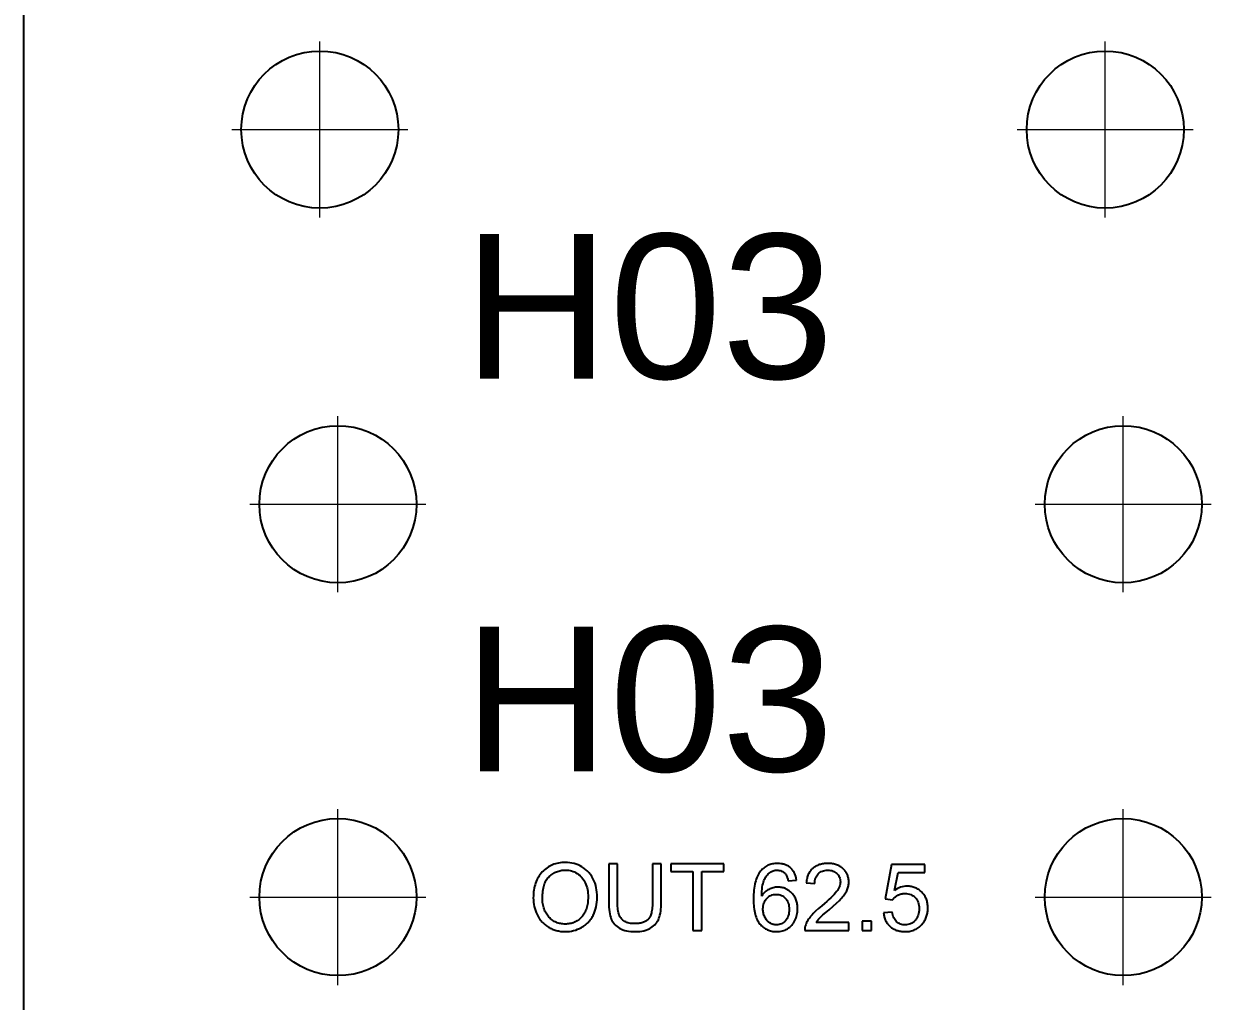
# Model space of a CAD drawing. Header units: millimetres. Extents: x 40 to 1360, y 134 to 546.
# Drawn here: x 299.5 to 337.3, y 326.68 to 357.79 of the extents above; entities that cross this region are included whole.
import ezdxf

# ---------------------------------------------------------------- set-up
doc = ezdxf.new("R2010")
doc.units = ezdxf.units.MM
doc.linetypes.add('WP_HIDDEN', pattern=[2.3, 1.5, -0.8])
for name, color, linetype, lineweight in [('ANNOTATIONS', 7, 'CONTINUOUS', 18), ('HIDDEN', 7, 'WP_HIDDEN', 13), ('VISIBLE', 7, 'CONTINUOUS', 25)]:
    doc.layers.add(name, color=color, linetype=linetype, lineweight=lineweight)
doc.styles.add('CJK', font='Arial Unicode.ttf')

msp = doc.modelspace()

# ---------------------------------------------------------------- linework, layer by layer
at = {"layer": 'ANNOTATIONS'}
for p, q in [((308.92538, 351.62538), (308.92538, 357.22538)), ((333.92538, 351.62538), (333.92538, 357.22538)), ((306.12538, 354.42538), (311.72538, 354.42538)), ((331.12538, 354.42538), (336.72538, 354.42538)), ((309.5, 339.7), (309.5, 345.3)), ((334.5, 339.7), (334.5, 345.3)), ((306.7, 342.5), (312.3, 342.5)), ((331.7, 342.5), (337.3, 342.5)), ((309.5, 327.2), (309.5, 332.8)), ((334.5, 327.2), (334.5, 332.8)), ((306.7, 330), (312.3, 330)), ((331.7, 330), (337.3, 330))]:
    msp.add_line(p, q, dxfattribs=at)
at = {"layer": 'HIDDEN', "ltscale": 2}
msp.add_line((299.5, 277.5), (299.5, 492.5), dxfattribs=at)
at = {"layer": 'VISIBLE'}
for p, q in [((299.5, 280.5), (299.5, 492.5)), ((315.97033, 330.7622), (315.93813, 330.72207)), ((316.00475, 330.80053), (315.97033, 330.7622)), ((316.04092, 330.83679), (316.00475, 330.80053)), ((316.07839, 330.87072), (316.04092, 330.83679)), ((316.11715, 330.9023), (316.07839, 330.87072)), ((316.1572, 330.93155), (316.11715, 330.9023)), ((316.19854, 330.95845), (316.1572, 330.93155)), ((316.24118, 330.98302), (316.19854, 330.95845)), ((316.28511, 331.00524), (316.24118, 330.98302)), ((316.33032, 331.02513), (316.28511, 331.00524)), ((316.37683, 331.04268), (316.33032, 331.02513)), ((316.3388, 330.74238), (316.36865, 330.76082)), ((316.36865, 330.76082), (316.39915, 330.77765)), ((316.42463, 331.05789), (316.37683, 331.04268)), ((316.39915, 330.77765), (316.43031, 330.79288)), ((316.47373, 331.07075), (316.42463, 331.05789)), ((316.43031, 330.79288), (316.46211, 330.80651)), ((316.46211, 330.80651), (316.49457, 330.81853)), ((316.52411, 331.08128), (316.47373, 331.07075)), ((316.49457, 330.81853), (316.52768, 330.82895)), ((316.57579, 331.08947), (316.52411, 331.08128)), ((316.52768, 330.82895), (316.56144, 330.83777)), ((316.56144, 330.83777), (316.59585, 330.84499)), ((316.62875, 331.09532), (316.57579, 331.08947)), ((316.59585, 330.84499), (316.63091, 330.8506)), ((316.68301, 331.09883), (316.62875, 331.09532)), ((316.63091, 330.8506), (316.66663, 330.85461)), ((316.66663, 330.85461), (316.703, 330.85701)), ((316.73856, 331.1), (316.68301, 331.09883)), ((316.703, 330.85701), (316.74001, 330.85781)), ((316.81126, 331.0978), (316.73856, 331.1)), ((316.74001, 330.85781), (316.79194, 330.85615)), ((316.79194, 330.85615), (316.84257, 330.85115)), ((316.88214, 331.09121), (316.81126, 331.0978)), ((316.84257, 330.85115), (316.89191, 330.84282)), ((316.9512, 331.08022), (316.88214, 331.09121)), ((316.89191, 330.84282), (316.93996, 330.83116)), ((316.93996, 330.83116), (316.98672, 330.81617)), ((317.01846, 331.06483), (316.9512, 331.08022)), ((316.98672, 330.81617), (317.03219, 330.79785)), ((317.0839, 331.04505), (317.01846, 331.06483)), ((317.03219, 330.79785), (317.07636, 330.7762)), ((317.07636, 330.7762), (317.11925, 330.75122)), ((317.14753, 331.02087), (317.0839, 331.04505)), ((317.11925, 330.75122), (317.16022, 330.72321)), ((317.20934, 330.9923), (317.14753, 331.02087)), ((317.26935, 330.95933), (317.20934, 330.9923)), ((317.29846, 330.94131), (317.26935, 330.95933)), ((317.32669, 330.92243), (317.29846, 330.94131)), ((317.35404, 330.90268), (317.32669, 330.92243)), ((317.38052, 330.88206), (317.35404, 330.90268)), ((317.40611, 330.86057), (317.38052, 330.88206)), ((317.43083, 330.83822), (317.40611, 330.86057)), ((317.45467, 330.815), (317.43083, 330.83822)), ((317.47764, 330.79092), (317.45467, 330.815)), ((317.49972, 330.76597), (317.47764, 330.79092)), ((317.52093, 330.74015), (317.49972, 330.76597)), ((318.12063, 331.06229), (318.12063, 329.83395)), ((318.40198, 331.06229), (318.12063, 331.06229)), ((318.40198, 329.8354), (318.40198, 331.06229)), ((319.5114, 331.06229), (319.5114, 329.8354)), ((319.79275, 331.06229), (319.5114, 331.06229)), ((319.79275, 329.83395), (319.79275, 331.06229)), ((320.10165, 331.06229), (320.10165, 330.8114)), ((321.78682, 331.06229), (320.10165, 331.06229)), ((320.10165, 330.8114), (320.80211, 330.8114)), ((320.80211, 330.8114), (320.80211, 328.93626)), ((321.08345, 330.8114), (321.78682, 330.8114)), ((321.08345, 328.93626), (321.08345, 330.8114)), ((321.78682, 330.8114), (321.78682, 331.06229)), ((322.90379, 330.75213), (322.87977, 330.71057)), ((322.92958, 330.79106), (322.90379, 330.75213)), ((322.95715, 330.82736), (322.92958, 330.79106)), ((322.98253, 330.85686), (322.95715, 330.82736)), ((323.00898, 330.88446), (322.98253, 330.85686)), ((323.0365, 330.91016), (323.00898, 330.88446)), ((323.0651, 330.93395), (323.0365, 330.91016)), ((323.09478, 330.95584), (323.0651, 330.93395)), ((323.12554, 330.97582), (323.09478, 330.95584)), ((323.15737, 330.99391), (323.12554, 330.97582)), ((323.19028, 331.01009), (323.15737, 330.99391)), ((323.22426, 331.02436), (323.19028, 331.01009)), ((323.19898, 330.73663), (323.22735, 330.76298)), ((323.25932, 331.03673), (323.22426, 331.02436)), ((323.22735, 330.76298), (323.25735, 330.78675)), ((323.25735, 330.78675), (323.28139, 330.80307)), ((323.29546, 331.0472), (323.25932, 331.03673)), ((323.28139, 330.80307), (323.30639, 330.81721)), ((323.33267, 331.05577), (323.29546, 331.0472)), ((323.30639, 330.81721), (323.33233, 330.82917)), ((323.33233, 330.82917), (323.35923, 330.83896)), ((323.37096, 331.06243), (323.33267, 331.05577)), ((323.35923, 330.83896), (323.38708, 330.84657)), ((323.41033, 331.06719), (323.37096, 331.06243)), ((323.38708, 330.84657), (323.41588, 330.85201)), ((323.45077, 331.07004), (323.41033, 331.06719)), ((323.41588, 330.85201), (323.44563, 330.85527)), ((323.44563, 330.85527), (323.47633, 330.85636)), ((323.49229, 331.071), (323.45077, 331.07004)), ((323.47633, 330.85636), (323.51436, 330.85462)), ((323.55359, 331.0688), (323.49229, 331.071)), ((323.51436, 330.85462), (323.55084, 330.84938)), ((323.55084, 330.84938), (323.58578, 330.84066)), ((323.61207, 331.0622), (323.55359, 331.0688)), ((323.58578, 330.84066), (323.61918, 330.82844)), ((323.64024, 331.05726), (323.61207, 331.0622)), ((323.61918, 330.82844), (323.65104, 330.81274)), ((323.66771, 331.05121), (323.64024, 331.05726)), ((323.65104, 330.81274), (323.68136, 330.79355)), ((323.69447, 331.04407), (323.66771, 331.05121)), ((323.68136, 330.79355), (323.71014, 330.77087)), ((323.72052, 331.03583), (323.69447, 331.04407)), ((323.71014, 330.77087), (323.73738, 330.74469)), ((323.74586, 331.02649), (323.72052, 331.03583)), ((323.77049, 331.01605), (323.74586, 331.02649)), ((323.79442, 331.00451), (323.77049, 331.01605)), ((323.81764, 330.99187), (323.79442, 331.00451)), ((323.84015, 330.97813), (323.81764, 330.99187)), ((323.86195, 330.96329), (323.84015, 330.97813)), ((323.88304, 330.94736), (323.86195, 330.96329)), ((323.90343, 330.93032), (323.88304, 330.94736)), ((323.92296, 330.91232), (323.90343, 330.93032)), ((323.94149, 330.89348), (323.92296, 330.91232)), ((323.95901, 330.8738), (323.94149, 330.89348)), ((323.97553, 330.85328), (323.95901, 330.8738)), ((323.99105, 330.83192), (323.97553, 330.85328)), ((324.00557, 330.80973), (323.99105, 330.83192)), ((324.01908, 330.78669), (324.00557, 330.80973)), ((324.03159, 330.76282), (324.01908, 330.78669)), ((324.0431, 330.73811), (324.03159, 330.76282)), ((324.50276, 330.77554), (324.48801, 330.74862)), ((324.51869, 330.80135), (324.50276, 330.77554)), ((324.53582, 330.82604), (324.51869, 330.80135)), ((324.55413, 330.84962), (324.53582, 330.82604)), ((324.57364, 330.87208), (324.55413, 330.84962)), ((324.59433, 330.89342), (324.57364, 330.87208)), ((324.61622, 330.91365), (324.59433, 330.89342)), ((324.63918, 330.9327), (324.61622, 330.91365)), ((324.6631, 330.95052), (324.63918, 330.9327)), ((324.68799, 330.96712), (324.6631, 330.95052)), ((324.71383, 330.98249), (324.68799, 330.96712)), ((324.74065, 330.99662), (324.71383, 330.98249)), ((324.76842, 331.00953), (324.74065, 330.99662)), ((324.79716, 331.02121), (324.76842, 331.00953)), ((324.79169, 330.74179), (324.82115, 330.76831)), ((324.82686, 331.03166), (324.79716, 331.02121)), ((324.82115, 330.76831), (324.85297, 330.79128)), ((324.85753, 331.04088), (324.82686, 331.03166)), ((324.85297, 330.79128), (324.88714, 330.81072)), ((324.88915, 331.04887), (324.85753, 331.04088)), ((324.88714, 330.81072), (324.92367, 330.82663)), ((324.92174, 331.05563), (324.88915, 331.04887)), ((324.9553, 331.06116), (324.92174, 331.05563)), ((324.92367, 330.82663), (324.96255, 330.839)), ((324.98981, 331.06546), (324.9553, 331.06116)), ((324.96255, 330.839), (325.00379, 330.84784)), ((325.02529, 331.06854), (324.98981, 331.06546)), ((325.00379, 330.84784), (325.04739, 330.85314)), ((325.06174, 331.07038), (325.02529, 331.06854)), ((325.04739, 330.85314), (325.09334, 330.85491)), ((325.09914, 331.071), (325.06174, 331.07038)), ((325.09334, 330.85491), (325.13688, 330.85325)), ((325.13689, 331.07033), (325.09914, 331.071)), ((325.13688, 330.85325), (325.17832, 330.84825)), ((325.17365, 331.06834), (325.13689, 331.07033)), ((325.20941, 331.06503), (325.17365, 331.06834)), ((325.17832, 330.84825), (325.21764, 330.83992)), ((325.24417, 331.06039), (325.20941, 331.06503)), ((325.21764, 330.83992), (325.25486, 330.82826)), ((325.27793, 331.05443), (325.24417, 331.06039)), ((325.25486, 330.82826), (325.28997, 330.81327)), ((325.3107, 331.04713), (325.27793, 331.05443)), ((325.28997, 330.81327), (325.32298, 330.79495)), ((325.34246, 331.03852), (325.3107, 331.04713)), ((325.32298, 330.79495), (325.35387, 330.7733)), ((325.37324, 331.02858), (325.34246, 331.03852)), ((325.35387, 330.7733), (325.38266, 330.74832)), ((325.40301, 331.01731), (325.37324, 331.02858)), ((325.43179, 331.00472), (325.40301, 331.01731)), ((325.45957, 330.9908), (325.43179, 331.00472)), ((325.48635, 330.97555), (325.45957, 330.9908)), ((325.51214, 330.95898), (325.48635, 330.97555)), ((325.53693, 330.94109), (325.51214, 330.95898)), ((325.56072, 330.92187), (325.53693, 330.94109)), ((325.58352, 330.90132), (325.56072, 330.92187)), ((325.60512, 330.87979), (325.58352, 330.90132)), ((325.62533, 330.85763), (325.60512, 330.87979)), ((325.64414, 330.83483), (325.62533, 330.85763)), ((325.66156, 330.8114), (325.64414, 330.83483)), ((325.67759, 330.78734), (325.66156, 330.8114)), ((325.69222, 330.76264), (325.67759, 330.78734)), ((325.70546, 330.73731), (325.69222, 330.76264)), ((327.12221, 331.03329), (326.91628, 329.94127)), ((328.17943, 331.03329), (327.12221, 331.03329)), ((327.21648, 330.21246), (327.33105, 330.78385)), ((327.33105, 330.78385), (328.17943, 330.78385)), ((328.17943, 330.78385), (328.17943, 331.03329)), ((315.77491, 330.39089), (315.76047, 330.3364)), ((315.79156, 330.44359), (315.77491, 330.39089)), ((315.81044, 330.49449), (315.79156, 330.44359)), ((315.83153, 330.5436), (315.81044, 330.49449)), ((315.85485, 330.59091), (315.83153, 330.5436)), ((315.88039, 330.63642), (315.85485, 330.59091)), ((315.90815, 330.68014), (315.88039, 330.63642)), ((315.93813, 330.72207), (315.90815, 330.68014)), ((316.05177, 330.33479), (316.06439, 330.37869)), ((316.06439, 330.37869), (316.07869, 330.42045)), ((316.07869, 330.42045), (316.09467, 330.46005)), ((316.09467, 330.46005), (316.11234, 330.49751)), ((316.11234, 330.49751), (316.13169, 330.53282)), ((316.13169, 330.53282), (316.15272, 330.56599)), ((316.15272, 330.56599), (316.17543, 330.59701)), ((316.17543, 330.59701), (316.19983, 330.62588)), ((316.19983, 330.62588), (316.22591, 330.6526)), ((316.22591, 330.6526), (316.25315, 330.67745)), ((316.25315, 330.67745), (316.28105, 330.7007)), ((316.28105, 330.7007), (316.3096, 330.72234)), ((316.3096, 330.72234), (316.3388, 330.74238)), ((317.16022, 330.72321), (317.19865, 330.69249)), ((317.19865, 330.69249), (317.23454, 330.65904)), ((317.23454, 330.65904), (317.2679, 330.62287)), ((317.2679, 330.62287), (317.29871, 330.58399)), ((317.29871, 330.58399), (317.32699, 330.54239)), ((317.32699, 330.54239), (317.35274, 330.49806)), ((317.35274, 330.49806), (317.37594, 330.45102)), ((317.37594, 330.45102), (317.3965, 330.40159)), ((317.3965, 330.40159), (317.41433, 330.35009)), ((317.54126, 330.71347), (317.52093, 330.74015)), ((317.56071, 330.68591), (317.54126, 330.71347)), ((317.57928, 330.6575), (317.56071, 330.68591)), ((317.59697, 330.62821), (317.57928, 330.6575)), ((317.62973, 330.56704), (317.59697, 330.62821)), ((317.65879, 330.50308), (317.62973, 330.56704)), ((317.68398, 330.43702), (317.65879, 330.50308)), ((317.70529, 330.36885), (317.68398, 330.43702)), ((322.77305, 330.40602), (322.76148, 330.34606)), ((322.78639, 330.46335), (322.77305, 330.40602)), ((322.80151, 330.51805), (322.78639, 330.46335)), ((322.81841, 330.57012), (322.80151, 330.51805)), ((322.83708, 330.61957), (322.81841, 330.57012)), ((322.85754, 330.66638), (322.83708, 330.61957)), ((322.87977, 330.71057), (322.85754, 330.66638)), ((323.009, 330.31506), (323.01931, 330.37423)), ((323.01931, 330.37423), (323.03175, 330.42882)), ((323.03175, 330.42882), (323.04632, 330.47883)), ((323.04632, 330.47883), (323.06302, 330.52426)), ((323.06302, 330.52426), (323.0816, 330.56611)), ((323.0816, 330.56611), (323.10181, 330.60538)), ((323.10181, 330.60538), (323.12366, 330.64207)), ((323.12366, 330.64207), (323.14713, 330.67617)), ((323.14713, 330.67617), (323.17224, 330.70769)), ((323.17224, 330.70769), (323.19898, 330.73663)), ((323.73738, 330.74469), (323.75288, 330.72598)), ((323.75288, 330.72598), (323.76747, 330.70463)), ((323.76747, 330.70463), (323.78116, 330.68066)), ((323.78116, 330.68066), (323.79394, 330.65405)), ((323.79394, 330.65405), (323.80581, 330.62482)), ((323.80581, 330.62482), (323.81678, 330.59296)), ((323.81678, 330.59296), (323.82684, 330.55847)), ((323.82684, 330.55847), (323.83599, 330.52136)), ((323.83599, 330.52136), (324.09558, 330.54166)), ((324.05361, 330.71256), (324.0431, 330.73811)), ((324.06311, 330.68617), (324.05361, 330.71256)), ((324.07161, 330.65895), (324.06311, 330.68617)), ((324.0856, 330.60198), (324.07161, 330.65895)), ((324.09558, 330.54166), (324.0856, 330.60198)), ((324.41287, 330.49306), (324.40883, 330.4561)), ((324.40883, 330.4561), (324.67713, 330.42854)), ((324.4181, 330.52892), (324.41287, 330.49306)), ((324.42452, 330.56365), (324.4181, 330.52892)), ((324.43213, 330.59727), (324.42452, 330.56365)), ((324.44093, 330.62977), (324.43213, 330.59727)), ((324.45091, 330.66116), (324.44093, 330.62977)), ((324.46209, 330.69143), (324.45091, 330.66116)), ((324.47446, 330.72058), (324.46209, 330.69143)), ((324.48801, 330.74862), (324.47446, 330.72058)), ((324.67713, 330.42854), (324.67923, 330.47722)), ((324.67923, 330.47722), (324.68483, 330.52317)), ((324.68483, 330.52317), (324.69392, 330.56641)), ((324.69392, 330.56641), (324.70649, 330.60692)), ((324.70649, 330.60692), (324.72256, 330.64472)), ((324.72256, 330.64472), (324.74211, 330.6798)), ((324.74211, 330.6798), (324.76516, 330.71215)), ((324.76516, 330.71215), (324.79169, 330.74179)), ((325.38266, 330.74832), (325.40867, 330.72091)), ((325.40867, 330.72091), (325.4312, 330.69199)), ((325.4312, 330.69199), (325.45027, 330.66154)), ((325.45027, 330.66154), (325.46587, 330.62958)), ((325.47647, 330.37306), (325.46315, 330.3341)), ((325.46587, 330.62958), (325.478, 330.5961)), ((325.48599, 330.41146), (325.47647, 330.37306)), ((325.478, 330.5961), (325.48667, 330.5611)), ((325.4917, 330.44929), (325.48599, 330.41146)), ((325.48667, 330.5611), (325.49187, 330.52459)), ((325.49361, 330.48655), (325.4917, 330.44929)), ((325.49187, 330.52459), (325.49361, 330.48655)), ((325.7173, 330.71134), (325.70546, 330.73731)), ((325.72776, 330.68474), (325.7173, 330.71134)), ((325.73681, 330.6575), (325.72776, 330.68474)), ((325.74448, 330.62963), (325.73681, 330.6575)), ((325.75075, 330.60112), (325.74448, 330.62963)), ((325.74885, 330.35422), (325.75456, 330.38565)), ((325.75563, 330.57198), (325.75075, 330.60112)), ((325.75456, 330.38565), (325.75864, 330.41721)), ((325.75911, 330.54221), (325.75563, 330.57198)), ((325.75864, 330.41721), (325.76108, 330.44891)), ((325.7612, 330.5118), (325.75911, 330.54221)), ((325.76108, 330.44891), (325.7619, 330.48075)), ((325.7619, 330.48075), (325.7612, 330.5118)), ((315.72161, 330.03699), (315.7205, 329.97172)), ((315.72494, 330.10046), (315.72161, 330.03699)), ((315.73049, 330.16214), (315.72494, 330.10046)), ((315.73827, 330.22202), (315.73049, 330.16214)), ((315.74826, 330.28011), (315.73827, 330.22202)), ((315.76047, 330.3364), (315.74826, 330.28011)), ((316.01055, 329.96737), (316.01139, 330.0263)), ((316.01139, 330.0263), (316.01391, 330.08308)), ((316.01391, 330.08308), (316.01812, 330.13772)), ((316.01812, 330.13772), (316.02401, 330.19021)), ((316.02401, 330.19021), (316.03158, 330.24055)), ((316.03158, 330.24055), (316.04083, 330.28874)), ((316.04083, 330.28874), (316.05177, 330.33479)), ((317.41433, 330.35009), (317.42941, 330.29654)), ((317.42941, 330.29654), (317.44174, 330.24092)), ((317.44174, 330.24092), (317.45134, 330.18324)), ((317.45134, 330.18324), (317.45819, 330.1235)), ((317.45819, 330.1235), (317.46231, 330.06169)), ((317.46231, 330.06169), (317.46368, 329.99782)), ((317.46368, 329.99782), (317.46288, 329.94725)), ((317.72273, 330.29857), (317.70529, 330.36885)), ((317.73629, 330.22618), (317.72273, 330.29857)), ((317.74597, 330.15169), (317.73629, 330.22618)), ((317.75179, 330.07508), (317.74597, 330.15169)), ((317.75169, 329.91659), (317.75372, 329.99637)), ((317.75372, 329.99637), (317.75179, 330.07508)), ((322.73036, 330.00684), (322.72947, 329.93111)), ((322.73302, 330.07994), (322.73036, 330.00684)), ((322.73747, 330.15042), (322.73302, 330.07994)), ((322.7437, 330.21826), (322.73747, 330.15042)), ((322.7517, 330.28347), (322.7437, 330.21826)), ((322.76148, 330.34606), (322.7517, 330.28347)), ((322.98906, 330.03263), (322.99085, 330.1101)), ((323.01328, 330.06737), (322.98906, 330.03263)), ((322.99085, 330.1101), (322.99477, 330.183)), ((322.99477, 330.183), (323.00082, 330.25132)), ((323.00082, 330.25132), (323.009, 330.31506)), ((323.03882, 330.09979), (323.01328, 330.06737)), ((323.06567, 330.12991), (323.03882, 330.09979)), ((323.09384, 330.15771), (323.06567, 330.12991)), ((323.12332, 330.1832), (323.09384, 330.15771)), ((323.15411, 330.20639), (323.12332, 330.1832)), ((323.18622, 330.22726), (323.15411, 330.20639)), ((323.18459, 329.98768), (323.21792, 330.01346)), ((323.21964, 330.24581), (323.18622, 330.22726)), ((323.21792, 330.01346), (323.25293, 330.03527)), ((323.25393, 330.26213), (323.21964, 330.24581)), ((323.25293, 330.03527), (323.28962, 330.05311)), ((323.28862, 330.27627), (323.25393, 330.26213)), ((323.32372, 330.28823), (323.28862, 330.27627)), ((323.28962, 330.05311), (323.32798, 330.06699)), ((323.35923, 330.29802), (323.32372, 330.28823)), ((323.32798, 330.06699), (323.36802, 330.07691)), ((323.39514, 330.30564), (323.35923, 330.29802)), ((323.36802, 330.07691), (323.40974, 330.08286)), ((323.43147, 330.31107), (323.39514, 330.30564)), ((323.40974, 330.08286), (323.45313, 330.08484)), ((323.4682, 330.31434), (323.43147, 330.31107)), ((323.45313, 330.08484), (323.49677, 330.08286)), ((323.50534, 330.31543), (323.4682, 330.31434)), ((323.49677, 330.08286), (323.53851, 330.07691)), ((323.53767, 330.31467), (323.50534, 330.31543)), ((323.56939, 330.31242), (323.53767, 330.31467)), ((323.53851, 330.07691), (323.57835, 330.06699)), ((323.6005, 330.30867), (323.56939, 330.31242)), ((323.57835, 330.06699), (323.61628, 330.05311)), ((323.63101, 330.30342), (323.6005, 330.30867)), ((323.61628, 330.05311), (323.65231, 330.03527)), ((323.66091, 330.29666), (323.63101, 330.30342)), ((323.65231, 330.03527), (323.68644, 330.01346)), ((323.69021, 330.2884), (323.66091, 330.29666)), ((323.68644, 330.01346), (323.71866, 329.98768)), ((323.7189, 330.27865), (323.69021, 330.2884)), ((323.74698, 330.26739), (323.7189, 330.27865)), ((323.77446, 330.25463), (323.74698, 330.26739)), ((323.80133, 330.24036), (323.77446, 330.25463)), ((323.8276, 330.2246), (323.80133, 330.24036)), ((323.85326, 330.20734), (323.8276, 330.2246)), ((323.87831, 330.18857), (323.85326, 330.20734)), ((323.90276, 330.16831), (323.87831, 330.18857)), ((323.9266, 330.14654), (323.90276, 330.16831)), ((323.94984, 330.12327), (323.9266, 330.14654)), ((323.97205, 330.09881), (323.94984, 330.12327)), ((323.99283, 330.07347), (323.97205, 330.09881)), ((324.01218, 330.04726), (323.99283, 330.07347)), ((324.0301, 330.02017), (324.01218, 330.04726)), ((324.04658, 329.9922), (324.0301, 330.02017)), ((325.24881, 330.03142), (325.19377, 329.97698)), ((325.29683, 330.08216), (325.24881, 330.03142)), ((325.33782, 330.12922), (325.29683, 330.08216)), ((325.37179, 330.17258), (325.33782, 330.12922)), ((325.40034, 330.21381), (325.37179, 330.17258)), ((325.42508, 330.25447), (325.40034, 330.21381)), ((325.44602, 330.29457), (325.42508, 330.25447)), ((325.46315, 330.3341), (325.44602, 330.29457)), ((325.53639, 329.97027), (325.56558, 330.00415)), ((325.56558, 330.00415), (325.59263, 330.03762)), ((325.59263, 330.03762), (325.61752, 330.07068)), ((325.61752, 330.07068), (325.64026, 330.10333)), ((325.64026, 330.10333), (325.66085, 330.13557)), ((325.66085, 330.13557), (325.67928, 330.16741)), ((325.67928, 330.16741), (325.69556, 330.19884)), ((325.69556, 330.19884), (325.70969, 330.22986)), ((325.70969, 330.22986), (325.72193, 330.26075)), ((325.72193, 330.26075), (325.73253, 330.29177)), ((325.73253, 330.29177), (325.7415, 330.32293)), ((325.7415, 330.32293), (325.74885, 330.35422)), ((327.26463, 330.24373), (327.21648, 330.21246)), ((327.23026, 329.99221), (327.25088, 330.01025)), ((327.25088, 330.01025), (327.27286, 330.02724)), ((327.31337, 330.27083), (327.26463, 330.24373)), ((327.27286, 330.02724), (327.2962, 330.04316)), ((327.2962, 330.04316), (327.3209, 330.05801)), ((327.3627, 330.29376), (327.31337, 330.27083)), ((327.3209, 330.05801), (327.34666, 330.07144)), ((327.34666, 330.07144), (327.3732, 330.08307)), ((327.41262, 330.31252), (327.3627, 330.29376)), ((327.3732, 330.08307), (327.4005, 330.09292)), ((327.4005, 330.09292), (327.42858, 330.10097)), ((327.46313, 330.32712), (327.41262, 330.31252)), ((327.42858, 330.10097), (327.45742, 330.10724)), ((327.45742, 330.10724), (327.48704, 330.11171)), ((327.51423, 330.33754), (327.46313, 330.32712)), ((327.48704, 330.11171), (327.51743, 330.1144)), ((327.56592, 330.3438), (327.51423, 330.33754)), ((327.51743, 330.1144), (327.54858, 330.11529)), ((327.54858, 330.11529), (327.59813, 330.11328)), ((327.61819, 330.34588), (327.56592, 330.3438)), ((327.59813, 330.11328), (327.64525, 330.10723)), ((327.65266, 330.34513), (327.61819, 330.34588)), ((327.64525, 330.10723), (327.68995, 330.09714)), ((327.68645, 330.34287), (327.65266, 330.34513)), ((327.71955, 330.3391), (327.68645, 330.34287)), ((327.68995, 330.09714), (327.73222, 330.08303)), ((327.75198, 330.33382), (327.71955, 330.3391)), ((327.73222, 330.08303), (327.77207, 330.06488)), ((327.78372, 330.32704), (327.75198, 330.33382)), ((327.77207, 330.06488), (327.80949, 330.04269)), ((327.81479, 330.31876), (327.78372, 330.32704)), ((327.80949, 330.04269), (327.84449, 330.01647)), ((327.84518, 330.30896), (327.81479, 330.31876)), ((327.84449, 330.01647), (327.87706, 329.98622)), ((327.87488, 330.29766), (327.84518, 330.30896)), ((327.90391, 330.28485), (327.87488, 330.29766)), ((327.93226, 330.27054), (327.90391, 330.28485)), ((327.95993, 330.25471), (327.93226, 330.27054)), ((327.98691, 330.23738), (327.95993, 330.25471)), ((328.01322, 330.21855), (327.98691, 330.23738)), ((328.03885, 330.19821), (328.01322, 330.21855)), ((328.0638, 330.17636), (328.03885, 330.19821)), ((328.08807, 330.153), (328.0638, 330.17636)), ((328.11125, 330.12846), (328.08807, 330.153)), ((328.13294, 330.10306), (328.11125, 330.12846)), ((328.15312, 330.07679), (328.13294, 330.10306)), ((328.17182, 330.04967), (328.15312, 330.07679)), ((328.18902, 330.02169), (328.17182, 330.04967)), ((328.20472, 329.99284), (328.18902, 330.02169)), ((315.7205, 329.97172), (315.7224, 329.9022)), ((315.7224, 329.9022), (315.72811, 329.83359)), ((315.72811, 329.83359), (315.73763, 329.76588)), ((315.73763, 329.76588), (315.75096, 329.69908)), ((315.75096, 329.69908), (315.76809, 329.63318)), ((315.76809, 329.63318), (315.78902, 329.56819)), ((316.01135, 329.91997), (316.01055, 329.96737)), ((316.01378, 329.87384), (316.01135, 329.91997)), ((316.01781, 329.82899), (316.01378, 329.87384)), ((316.02346, 329.78541), (316.01781, 329.82899)), ((316.03073, 329.74311), (316.02346, 329.78541)), ((316.03961, 329.70208), (316.03073, 329.74311)), ((316.0501, 329.66233), (316.03961, 329.70208)), ((316.06221, 329.62385), (316.0501, 329.66233)), ((316.07593, 329.58664), (316.06221, 329.62385)), ((317.41238, 329.63418), (317.39875, 329.5953)), ((317.4244, 329.67452), (317.41238, 329.63418)), ((317.43482, 329.71632), (317.4244, 329.67452)), ((317.44364, 329.75958), (317.43482, 329.71632)), ((317.45085, 329.80431), (317.44364, 329.75958)), ((317.45646, 329.8505), (317.45085, 329.80431)), ((317.46047, 329.89814), (317.45646, 329.8505)), ((317.46288, 329.94725), (317.46047, 329.89814)), ((317.68031, 329.54961), (317.70274, 329.61875)), ((317.70274, 329.61875), (317.72109, 329.69001)), ((317.72109, 329.69001), (317.73537, 329.76341)), ((317.73537, 329.76341), (317.74557, 329.83893)), ((317.74557, 329.83893), (317.75169, 329.91659)), ((318.12063, 329.83395), (318.1219, 329.7517)), ((318.1219, 329.7517), (318.12571, 329.67392)), ((318.12571, 329.67392), (318.13205, 329.60061)), ((318.40278, 329.76843), (318.40198, 329.8354)), ((318.4052, 329.70601), (318.40278, 329.76843)), ((318.40922, 329.64815), (318.4052, 329.70601)), ((318.41485, 329.59484), (318.40922, 329.64815)), ((319.50316, 329.65149), (319.49852, 329.61058)), ((319.50934, 329.73939), (319.50316, 329.65149)), ((319.5114, 329.8354), (319.50934, 329.73939)), ((319.78255, 329.61213), (319.78822, 329.68195)), ((319.78822, 329.68195), (319.79162, 329.75589)), ((319.79162, 329.75589), (319.79275, 329.83395)), ((322.72947, 329.93111), (322.73027, 329.86344)), ((322.73027, 329.86344), (322.73268, 329.7982)), ((322.73268, 329.7982), (322.73671, 329.73539)), ((322.73671, 329.73539), (322.74234, 329.67501)), ((322.74234, 329.67501), (322.74958, 329.61706)), ((322.74958, 329.61706), (322.75843, 329.56154)), ((323.02966, 329.62512), (323.03159, 329.67536)), ((323.03056, 329.59158), (323.02966, 329.62512)), ((323.03159, 329.67536), (323.03737, 329.72314)), ((323.03737, 329.72314), (323.047, 329.76845)), ((323.047, 329.76845), (323.06048, 329.81129)), ((323.06048, 329.81129), (323.07782, 329.85166)), ((323.07782, 329.85166), (323.099, 329.88956)), ((323.099, 329.88956), (323.12404, 329.92498)), ((323.12404, 329.92498), (323.15293, 329.95794)), ((323.15293, 329.95794), (323.18459, 329.98768)), ((323.71866, 329.98768), (323.74898, 329.95794)), ((323.74898, 329.95794), (323.77651, 329.92476)), ((323.77651, 329.92476), (323.80037, 329.88865)), ((323.80037, 329.88865), (323.82056, 329.84962)), ((323.82056, 329.84962), (323.83708, 329.80766)), ((323.83708, 329.80766), (323.84993, 329.76279)), ((323.84993, 329.76279), (323.85911, 329.71498)), ((323.85911, 329.71498), (323.86461, 329.66426)), ((323.86461, 329.66426), (323.86645, 329.61061)), ((324.06163, 329.96335), (324.04658, 329.9922)), ((324.07524, 329.93362), (324.06163, 329.96335)), ((324.08743, 329.90302), (324.07524, 329.93362)), ((324.09818, 329.87153), (324.08743, 329.90302)), ((324.10749, 329.83917), (324.09818, 329.87153)), ((324.11537, 329.80593), (324.10749, 329.83917)), ((324.12182, 329.77182), (324.11537, 329.80593)), ((324.12684, 329.73682), (324.12182, 329.77182)), ((324.13042, 329.70095), (324.12684, 329.73682)), ((324.13257, 329.6642), (324.13042, 329.70095)), ((324.13194, 329.57697), (324.13329, 329.62657)), ((324.13329, 329.62657), (324.13257, 329.6642)), ((324.79827, 329.63364), (324.70631, 329.55043)), ((324.90336, 329.72228), (324.79827, 329.63364)), ((324.9865, 329.7915), (324.90336, 329.72228)), ((325.06262, 329.85702), (324.9865, 329.7915)), ((325.13171, 329.91884), (325.06262, 329.85702)), ((325.19377, 329.97698), (325.13171, 329.91884)), ((325.13395, 329.59611), (325.26461, 329.70868)), ((325.26461, 329.70868), (325.37523, 329.80857)), ((325.37523, 329.80857), (325.46582, 329.89576)), ((325.46582, 329.89576), (325.50361, 329.9346)), ((325.50361, 329.9346), (325.53639, 329.97027)), ((326.91628, 329.94127), (327.16137, 329.90936)), ((327.16137, 329.90936), (327.17655, 329.93167)), ((327.17655, 329.93167), (327.19309, 329.95291)), ((327.19309, 329.95291), (327.211, 329.97309)), ((327.211, 329.97309), (327.23026, 329.99221)), ((327.87706, 329.98622), (327.89225, 329.96972)), ((327.89225, 329.96972), (327.90646, 329.95248)), ((327.90646, 329.95248), (327.91969, 329.93451)), ((327.91969, 329.93451), (327.93194, 329.9158)), ((327.93194, 329.9158), (327.94321, 329.89635)), ((327.94321, 329.89635), (327.9535, 329.87616)), ((327.9535, 329.87616), (327.97114, 329.83359)), ((327.97114, 329.83359), (327.98486, 329.78806)), ((327.98486, 329.78806), (327.99466, 329.73959)), ((327.99466, 329.73959), (328.00054, 329.68818)), ((328.0025, 329.63382), (328.00047, 329.57653)), ((328.00054, 329.68818), (328.0025, 329.63382)), ((328.21893, 329.96313), (328.20472, 329.99284)), ((328.23164, 329.93256), (328.21893, 329.96313)), ((328.24286, 329.90114), (328.23164, 329.93256)), ((328.25258, 329.86884), (328.24286, 329.90114)), ((328.2608, 329.83569), (328.25258, 329.86884)), ((328.26753, 329.80168), (328.2608, 329.83569)), ((328.27277, 329.76681), (328.26753, 329.80168)), ((328.27651, 329.73107), (328.27277, 329.76681)), ((328.27875, 329.69448), (328.27651, 329.73107)), ((328.27687, 329.5861), (328.27884, 329.62125)), ((328.2795, 329.65702), (328.27875, 329.69448)), ((328.27884, 329.62125), (328.2795, 329.65702)), ((315.78902, 329.56819), (315.81377, 329.50411)), ((315.81377, 329.50411), (315.84232, 329.44094)), ((315.84232, 329.44094), (315.87457, 329.37987)), ((315.87457, 329.37987), (315.91039, 329.32211)), ((315.91039, 329.32211), (315.92965, 329.29447)), ((315.92965, 329.29447), (315.9498, 329.26766)), ((315.9498, 329.26766), (315.97084, 329.24167)), ((315.97084, 329.24167), (315.99278, 329.21651)), ((316.09127, 329.55071), (316.07593, 329.58664)), ((316.10823, 329.51606), (316.09127, 329.55071)), ((316.12679, 329.48268), (316.10823, 329.51606)), ((316.14697, 329.45057), (316.12679, 329.48268)), ((316.16877, 329.41974), (316.14697, 329.45057)), ((316.19218, 329.39018), (316.16877, 329.41974)), ((316.21721, 329.3619), (316.19218, 329.39018)), ((316.24345, 329.33512), (316.21721, 329.3619)), ((316.27051, 329.31006), (316.24345, 329.33512)), ((316.2984, 329.28674), (316.27051, 329.31006)), ((316.32711, 329.26514), (316.2984, 329.28674)), ((316.35663, 329.24527), (316.32711, 329.26514)), ((316.38698, 329.22713), (316.35663, 329.24527)), ((317.11924, 329.2463), (317.08876, 329.22798)), ((317.14884, 329.26636), (317.11924, 329.2463)), ((317.17757, 329.28817), (317.14884, 329.26636)), ((317.20541, 329.31173), (317.17757, 329.28817)), ((317.23238, 329.33703), (317.20541, 329.31173)), ((317.25847, 329.36407), (317.23238, 329.33703)), ((317.28332, 329.39272), (317.25847, 329.36407)), ((317.30657, 329.42283), (317.28332, 329.39272)), ((317.32821, 329.4544), (317.30657, 329.42283)), ((317.34825, 329.48743), (317.32821, 329.4544)), ((317.36669, 329.52193), (317.34825, 329.48743)), ((317.38352, 329.55788), (317.36669, 329.52193)), ((317.39875, 329.5953), (317.38352, 329.55788)), ((317.48818, 329.21813), (317.51002, 329.24374)), ((317.51002, 329.24374), (317.53101, 329.27032)), ((317.53101, 329.27032), (317.55115, 329.29786)), ((317.55115, 329.29786), (317.57043, 329.32638)), ((317.57043, 329.32638), (317.58887, 329.35586)), ((317.58887, 329.35586), (317.60646, 329.38631)), ((317.60646, 329.38631), (317.6232, 329.41773)), ((317.6232, 329.41773), (317.65379, 329.48261)), ((317.65379, 329.48261), (317.68031, 329.54961)), ((318.13205, 329.60061), (318.14094, 329.53176)), ((318.14094, 329.53176), (318.15236, 329.46737)), ((318.15236, 329.46737), (318.16632, 329.40744)), ((318.16632, 329.40744), (318.18281, 329.35198)), ((318.18281, 329.35198), (318.20185, 329.30099)), ((318.20185, 329.30099), (318.22385, 329.25366)), ((318.22385, 329.25366), (318.24925, 329.20922)), ((318.42209, 329.54609), (318.41485, 329.59484)), ((318.43094, 329.50189), (318.42209, 329.54609)), ((318.44139, 329.46225), (318.43094, 329.50189)), ((318.45346, 329.42716), (318.44139, 329.46225)), ((318.46749, 329.39529), (318.45346, 329.42716)), ((318.48382, 329.3653), (318.46749, 329.39529)), ((318.50247, 329.33719), (318.48382, 329.3653)), ((318.52343, 329.31096), (318.50247, 329.33719)), ((318.54671, 329.28661), (318.52343, 329.31096)), ((318.57229, 329.26414), (318.54671, 329.28661)), ((318.60018, 329.24356), (318.57229, 329.26414)), ((318.63039, 329.22485), (318.60018, 329.24356)), ((319.32367, 329.24666), (319.3023, 329.23292)), ((319.34365, 329.26149), (319.32367, 329.24666)), ((319.36224, 329.27743), (319.34365, 329.26149)), ((319.37943, 329.29446), (319.36224, 329.27743)), ((319.39541, 329.31306), (319.37943, 329.29446)), ((319.41036, 329.33369), (319.39541, 329.31306)), ((319.42428, 329.35634), (319.41036, 329.33369)), ((319.43717, 329.38102), (319.42428, 329.35634)), ((319.44903, 329.40773), (319.43717, 329.38102)), ((319.45985, 329.43647), (319.44903, 329.40773)), ((319.46965, 329.46724), (319.45985, 329.43647)), ((319.47841, 329.50003), (319.46965, 329.46724)), ((319.48614, 329.53486), (319.47841, 329.50003)), ((319.49285, 329.57171), (319.48614, 329.53486)), ((319.49852, 329.61058), (319.49285, 329.57171)), ((319.67669, 329.23505), (319.70029, 329.27888)), ((319.70029, 329.27888), (319.72024, 329.32492)), ((319.72024, 329.32492), (319.73723, 329.37411)), ((319.73723, 329.37411), (319.75196, 329.42743)), ((319.75196, 329.42743), (319.76442, 329.48487)), ((319.76442, 329.48487), (319.77462, 329.54644)), ((319.77462, 329.54644), (319.78255, 329.61213)), ((322.75843, 329.56154), (322.76888, 329.50845)), ((322.76888, 329.50845), (322.78095, 329.45779)), ((322.78095, 329.45779), (322.79462, 329.40957)), ((322.79462, 329.40957), (322.80991, 329.36377)), ((322.80991, 329.36377), (322.8268, 329.3204)), ((322.8268, 329.3204), (322.8453, 329.27946)), ((322.8453, 329.27946), (322.86541, 329.24095)), ((322.86541, 329.24095), (322.88713, 329.20488)), ((323.03324, 329.5584), (323.03056, 329.59158)), ((323.03772, 329.52559), (323.03324, 329.5584)), ((323.04398, 329.49314), (323.03772, 329.52559)), ((323.05204, 329.46106), (323.04398, 329.49314)), ((323.06189, 329.42933), (323.05204, 329.46106)), ((323.07352, 329.39797), (323.06189, 329.42933)), ((323.08695, 329.36697), (323.07352, 329.39797)), ((323.10198, 329.33707), (323.08695, 329.36697)), ((323.11845, 329.30901), (323.10198, 329.33707)), ((323.13634, 329.28278), (323.11845, 329.30901)), ((323.15565, 329.25839), (323.13634, 329.28278)), ((323.1764, 329.23583), (323.15565, 329.25839)), ((323.74753, 329.24806), (323.71707, 329.21678)), ((323.7754, 329.28291), (323.74753, 329.24806)), ((323.79956, 329.32075), (323.7754, 329.28291)), ((323.81999, 329.36158), (323.79956, 329.32075)), ((323.83672, 329.40541), (323.81999, 329.36158)), ((323.84972, 329.45222), (323.83672, 329.40541)), ((323.85901, 329.50203), (323.84972, 329.45222)), ((323.86459, 329.55482), (323.85901, 329.50203)), ((323.86645, 329.61061), (323.86459, 329.55482)), ((324.02442, 329.21288), (324.047, 329.25458)), ((324.047, 329.25458), (324.06722, 329.29799)), ((324.06722, 329.29799), (324.08475, 329.34228)), ((324.08475, 329.34228), (324.09958, 329.38745)), ((324.09958, 329.38745), (324.11172, 329.4335)), ((324.11172, 329.4335), (324.12116, 329.48044)), ((324.12116, 329.48044), (324.1279, 329.52827)), ((324.1279, 329.52827), (324.13194, 329.57697)), ((324.45977, 329.26002), (324.4393, 329.2246)), ((324.48226, 329.2953), (324.45977, 329.26002)), ((324.50677, 329.33045), (324.48226, 329.2953)), ((324.53329, 329.36546), (324.50677, 329.33045)), ((324.56183, 329.40033), (324.53329, 329.36546)), ((324.59302, 329.43581), (324.56183, 329.40033)), ((324.6275, 329.47266), (324.59302, 329.43581)), ((324.66526, 329.51086), (324.6275, 329.47266)), ((324.70631, 329.55043), (324.66526, 329.51086)), ((324.74529, 329.22263), (324.77139, 329.25803)), ((324.77139, 329.25803), (324.8004, 329.29333)), ((324.8004, 329.29333), (324.8323, 329.32854)), ((324.8323, 329.32854), (324.87617, 329.37164)), ((324.87617, 329.37164), (324.94107, 329.4306)), ((324.94107, 329.4306), (325.02699, 329.50543)), ((325.02699, 329.50543), (325.13395, 329.59611)), ((327.14397, 329.51635), (326.86987, 329.49314)), ((326.86987, 329.49314), (326.87375, 329.46002)), ((326.87375, 329.46002), (326.87886, 329.42773)), ((326.87886, 329.42773), (326.8852, 329.39626)), ((326.8852, 329.39626), (326.89276, 329.36561)), ((326.89276, 329.36561), (326.90156, 329.3358)), ((326.90156, 329.3358), (326.91158, 329.30681)), ((326.91158, 329.30681), (326.92283, 329.27865)), ((326.92283, 329.27865), (326.93532, 329.25132)), ((326.93532, 329.25132), (326.94903, 329.22481)), ((327.15284, 329.46787), (327.14397, 329.51635)), ((327.16423, 329.42249), (327.15284, 329.46787)), ((327.17813, 329.38022), (327.16423, 329.42249)), ((327.19455, 329.34105), (327.17813, 329.38022)), ((327.21348, 329.30499), (327.19455, 329.34105)), ((327.23493, 329.27203), (327.21348, 329.30499)), ((327.25889, 329.24218), (327.23493, 329.27203)), ((327.28537, 329.21543), (327.25889, 329.24218)), ((327.87198, 329.25676), (327.83845, 329.22345)), ((327.88779, 329.27488), (327.87198, 329.25676)), ((327.90257, 329.29374), (327.88779, 329.27488)), ((327.91634, 329.31332), (327.90257, 329.29374)), ((327.92909, 329.33362), (327.91634, 329.31332)), ((327.94081, 329.35465), (327.92909, 329.33362)), ((327.95152, 329.3764), (327.94081, 329.35465)), ((327.96121, 329.39888), (327.95152, 329.3764)), ((327.96987, 329.42208), (327.96121, 329.39888)), ((327.98415, 329.47067), (327.96987, 329.42208)), ((327.99435, 329.52215), (327.98415, 329.47067)), ((328.00047, 329.57653), (327.99435, 329.52215)), ((328.1507, 329.21194), (328.16844, 329.23975)), ((328.16844, 329.23975), (328.18487, 329.26818)), ((328.18487, 329.26818), (328.19999, 329.29722)), ((328.19999, 329.29722), (328.21379, 329.32687)), ((328.21379, 329.32687), (328.22627, 329.35713)), ((328.22627, 329.35713), (328.23744, 329.388)), ((328.23744, 329.388), (328.2473, 329.41949)), ((328.2473, 329.41949), (328.25584, 329.45159)), ((328.25584, 329.45159), (328.26307, 329.4843)), ((328.26307, 329.4843), (328.26898, 329.51762)), ((328.26898, 329.51762), (328.27358, 329.55155)), ((328.27358, 329.55155), (328.27687, 329.5861)), ((315.99278, 329.21651), (316.01562, 329.19218)), ((316.01562, 329.19218), (316.03935, 329.16868)), ((316.03935, 329.16868), (316.06397, 329.146)), ((316.06397, 329.146), (316.08949, 329.12415)), ((316.08949, 329.12415), (316.11591, 329.10313)), ((316.11591, 329.10313), (316.14322, 329.08293)), ((316.14322, 329.08293), (316.20053, 329.04502)), ((316.20053, 329.04502), (316.23033, 329.02746)), ((316.23033, 329.02746), (316.26062, 329.01103)), ((316.26062, 329.01103), (316.29142, 328.99574)), ((316.29142, 328.99574), (316.32271, 328.98158)), ((316.32271, 328.98158), (316.3545, 328.96855)), ((316.3545, 328.96855), (316.38679, 328.95665)), ((316.38679, 328.95665), (316.41958, 328.94589)), ((316.41816, 329.21071), (316.38698, 329.22713)), ((316.45015, 329.19603), (316.41816, 329.21071)), ((316.41958, 328.94589), (316.45287, 328.93626)), ((316.48296, 329.18307), (316.45015, 329.19603)), ((316.45287, 328.93626), (316.48665, 328.92776)), ((316.5166, 329.17184), (316.48296, 329.18307)), ((316.48665, 328.92776), (316.52094, 328.92039)), ((316.55106, 329.16234), (316.5166, 329.17184)), ((316.52094, 328.92039), (316.591, 328.90906)), ((316.58633, 329.15456), (316.55106, 329.16234)), ((316.62243, 329.14851), (316.58633, 329.15456)), ((316.591, 328.90906), (316.66306, 328.90227)), ((316.65936, 329.14419), (316.62243, 329.14851)), ((316.6971, 329.1416), (316.65936, 329.14419)), ((316.66306, 328.90227), (316.73711, 328.9)), ((316.73566, 329.14074), (316.6971, 329.1416)), ((316.77492, 329.14161), (316.73566, 329.14074)), ((316.73711, 328.9), (316.80577, 328.90205)), ((316.81331, 329.14423), (316.77492, 329.14161)), ((316.80577, 328.90205), (316.87325, 328.9082)), ((316.85081, 329.14859), (316.81331, 329.14423)), ((316.88744, 329.1547), (316.85081, 329.14859)), ((316.87325, 328.9082), (316.93956, 328.91846)), ((316.92319, 329.16255), (316.88744, 329.1547)), ((316.95806, 329.17214), (316.92319, 329.16255)), ((316.93956, 328.91846), (317.00468, 328.93281)), ((316.99205, 329.18349), (316.95806, 329.17214)), ((317.02516, 329.19657), (316.99205, 329.18349)), ((317.00468, 328.93281), (317.06863, 328.95127)), ((317.0574, 329.2114), (317.02516, 329.19657)), ((317.08876, 329.22798), (317.0574, 329.2114)), ((317.06863, 328.95127), (317.13139, 328.97383)), ((317.13139, 328.97383), (317.19298, 329.00049)), ((317.19298, 329.00049), (317.25339, 329.03125)), ((317.25339, 329.03125), (317.28288, 329.04814)), ((317.28288, 329.04814), (317.31152, 329.06599)), ((317.31152, 329.06599), (317.3393, 329.08482)), ((317.3393, 329.08482), (317.36624, 329.10462)), ((317.36624, 329.10462), (317.39233, 329.12538)), ((317.39233, 329.12538), (317.41757, 329.14712)), ((317.41757, 329.14712), (317.44195, 329.16982)), ((317.44195, 329.16982), (317.46549, 329.19349)), ((317.46549, 329.19349), (317.48818, 329.21813)), ((318.24925, 329.20922), (318.27805, 329.16765)), ((318.27805, 329.16765), (318.31025, 329.12896)), ((318.31025, 329.12896), (318.34585, 329.09314)), ((318.34585, 329.09314), (318.38485, 329.06021)), ((318.38485, 329.06021), (318.42724, 329.03015)), ((318.42724, 329.03015), (318.47304, 329.00297)), ((318.47304, 329.00297), (318.52223, 328.97883)), ((318.52223, 328.97883), (318.57483, 328.95792)), ((318.57483, 328.95792), (318.63082, 328.94022)), ((318.66262, 329.2082), (318.63039, 329.22485)), ((318.63082, 328.94022), (318.69021, 328.92574)), ((318.6966, 329.19376), (318.66262, 329.2082)), ((318.69021, 328.92574), (318.753, 328.91448)), ((318.73232, 329.18155), (318.6966, 329.19376)), ((318.76979, 329.17156), (318.73232, 329.18155)), ((318.753, 328.91448), (318.81919, 328.90644)), ((318.80901, 329.16378), (318.76979, 329.17156)), ((318.84996, 329.15823), (318.80901, 329.16378)), ((318.81919, 328.90644), (318.88878, 328.90161)), ((318.89267, 329.1549), (318.84996, 329.15823)), ((318.88878, 328.90161), (318.96177, 328.9)), ((318.93711, 329.15379), (318.89267, 329.1549)), ((319.01191, 329.15599), (318.93711, 329.15379)), ((318.96177, 328.9), (319.03678, 328.90185)), ((319.04722, 329.15874), (319.01191, 329.15599)), ((319.03678, 328.90185), (319.1081, 328.90739)), ((319.08114, 329.16258), (319.04722, 329.15874)), ((319.11366, 329.16753), (319.08114, 329.16258)), ((319.1081, 328.90739), (319.17573, 328.91662)), ((319.14479, 329.17357), (319.11366, 329.16753)), ((319.17453, 329.18072), (319.14479, 329.17357)), ((319.20287, 329.18896), (319.17453, 329.18072)), ((319.17573, 328.91662), (319.23967, 328.92955)), ((319.22982, 329.1983), (319.20287, 329.18896)), ((319.25537, 329.20874), (319.22982, 329.1983)), ((319.23967, 328.92955), (319.29991, 328.94617)), ((319.27953, 329.22028), (319.25537, 329.20874)), ((319.3023, 329.23292), (319.27953, 329.22028)), ((319.29991, 328.94617), (319.35646, 328.96648)), ((319.35646, 328.96648), (319.38334, 328.97803)), ((319.38334, 328.97803), (319.40931, 328.99049)), ((319.40931, 328.99049), (319.43435, 329.00388)), ((319.43435, 329.00388), (319.45847, 329.01819)), ((319.45847, 329.01819), (319.50396, 329.04884)), ((319.50396, 329.04884), (319.5458, 329.08169)), ((319.5458, 329.08169), (319.58399, 329.11673)), ((319.58399, 329.11673), (319.61854, 329.15397)), ((319.61854, 329.15397), (319.64944, 329.19341)), ((319.64944, 329.19341), (319.67669, 329.23505)), ((320.80211, 328.93626), (321.08345, 328.93626)), ((322.88713, 329.20488), (322.91046, 329.17123)), ((322.91046, 329.17123), (322.9354, 329.14001)), ((322.9354, 329.14001), (322.96161, 329.11095)), ((322.96161, 329.11095), (322.98876, 329.08376)), ((322.98876, 329.08376), (323.01686, 329.05845)), ((323.01686, 329.05845), (323.04589, 329.03501)), ((323.04589, 329.03501), (323.07586, 329.01344)), ((323.07586, 329.01344), (323.10678, 328.99376)), ((323.10678, 328.99376), (323.13863, 328.97594)), ((323.13863, 328.97594), (323.17142, 328.96)), ((323.17142, 328.96), (323.20516, 328.94594)), ((323.19857, 329.21511), (323.1764, 329.23583)), ((323.22217, 329.19622), (323.19857, 329.21511)), ((323.20516, 328.94594), (323.23983, 328.93375)), ((323.2472, 329.17917), (323.22217, 329.19622)), ((323.23983, 328.93375), (323.27545, 328.92344)), ((323.2731, 329.16404), (323.2472, 329.17917)), ((323.29932, 329.15094), (323.2731, 329.16404)), ((323.27545, 328.92344), (323.31201, 328.915)), ((323.32585, 329.13984), (323.29932, 329.15094)), ((323.31201, 328.915), (323.3495, 328.90844)), ((323.3527, 329.13077), (323.32585, 329.13984)), ((323.3495, 328.90844), (323.38794, 328.90375)), ((323.37987, 329.12371), (323.3527, 329.13077)), ((323.40736, 329.11867), (323.37987, 329.12371)), ((323.38794, 328.90375), (323.42732, 328.90094)), ((323.43516, 329.11564), (323.40736, 329.11867)), ((323.42732, 328.90094), (323.46763, 328.9)), ((323.46328, 329.11463), (323.43516, 329.11564)), ((323.50389, 329.11672), (323.46328, 329.11463)), ((323.46763, 328.9), (323.51486, 328.90143)), ((323.54305, 329.12297), (323.50389, 329.11672)), ((323.51486, 328.90143), (323.56081, 328.90571)), ((323.58075, 329.1334), (323.54305, 329.12297)), ((323.56081, 328.90571), (323.6055, 328.91285)), ((323.61701, 329.14799), (323.58075, 329.1334)), ((323.6055, 328.91285), (323.64891, 328.92284)), ((323.65181, 329.16675), (323.61701, 329.14799)), ((323.64891, 328.92284), (323.69106, 328.93569)), ((323.68517, 329.18968), (323.65181, 329.16675)), ((323.71707, 329.21678), (323.68517, 329.18968)), ((323.69106, 328.93569), (323.73194, 328.95139)), ((323.73194, 328.95139), (323.77155, 328.96995)), ((323.77155, 328.96995), (323.80989, 328.99136)), ((323.80989, 328.99136), (323.84659, 329.01546)), ((323.84659, 329.01546), (323.88127, 329.04208)), ((323.88127, 329.04208), (323.91393, 329.07121)), ((323.91393, 329.07121), (323.94458, 329.10285)), ((323.94458, 329.10285), (323.97321, 329.13701)), ((323.97321, 329.13701), (323.99982, 329.17369)), ((323.99982, 329.17369), (324.02442, 329.21288)), ((324.36034, 328.98294), (324.35953, 328.93626)), ((324.35953, 328.93626), (325.7648, 328.93626)), ((324.36569, 329.02871), (324.36034, 328.98294)), ((324.37557, 329.07357), (324.36569, 329.02871)), ((324.38998, 329.11753), (324.37557, 329.07357)), ((324.4044, 329.15336), (324.38998, 329.11753)), ((324.42084, 329.18905), (324.4044, 329.15336)), ((324.4393, 329.2246), (324.42084, 329.18905)), ((324.72208, 329.18715), (324.74529, 329.22263)), ((325.7648, 329.18715), (324.72208, 329.18715)), ((325.7648, 328.93626), (325.7648, 329.18715)), ((326.19117, 329.23355), (326.19117, 328.93626)), ((326.48846, 329.23355), (326.19117, 329.23355)), ((326.19117, 328.93626), (326.48846, 328.93626)), ((326.48846, 328.93626), (326.48846, 329.23355)), ((326.94903, 329.22481), (326.96397, 329.19913)), ((326.96397, 329.19913), (326.98014, 329.17428)), ((326.98014, 329.17428), (326.99754, 329.15026)), ((326.99754, 329.15026), (327.01617, 329.12706)), ((327.01617, 329.12706), (327.03603, 329.10469)), ((327.03603, 329.10469), (327.05712, 329.08314)), ((327.05712, 329.08314), (327.07943, 329.06243)), ((327.07943, 329.06243), (327.10278, 329.04276)), ((327.10278, 329.04276), (327.12696, 329.02436)), ((327.12696, 329.02436), (327.15198, 329.00723)), ((327.15198, 329.00723), (327.17782, 328.99136)), ((327.17782, 328.99136), (327.2045, 328.97677)), ((327.2045, 328.97677), (327.23201, 328.96345)), ((327.23201, 328.96345), (327.26036, 328.95139)), ((327.26036, 328.95139), (327.28954, 328.94061)), ((327.31382, 329.1918), (327.28537, 329.21543)), ((327.28954, 328.94061), (327.31955, 328.93109)), ((327.34369, 329.17133), (327.31382, 329.1918)), ((327.31955, 328.93109), (327.35039, 328.92284)), ((327.375, 329.15401), (327.34369, 329.17133)), ((327.35039, 328.92284), (327.38206, 328.91586)), ((327.40773, 329.13983), (327.375, 329.15401)), ((327.38206, 328.91586), (327.41457, 328.91015)), ((327.44189, 329.12881), (327.40773, 329.13983)), ((327.41457, 328.91015), (327.44791, 328.90571)), ((327.47748, 329.12093), (327.44189, 329.12881)), ((327.44791, 328.90571), (327.48209, 328.90254)), ((327.51449, 329.11621), (327.47748, 329.12093)), ((327.48209, 328.90254), (327.51709, 328.90063)), ((327.55293, 329.11463), (327.51449, 329.11621)), ((327.51709, 328.90063), (327.55293, 328.9)), ((327.59916, 329.11685), (327.55293, 329.11463)), ((327.55293, 328.9), (327.59658, 328.90101)), ((327.59658, 328.90101), (327.63906, 328.90403)), ((327.64357, 329.12352), (327.59916, 329.11685)), ((327.63906, 328.90403), (327.68038, 328.90908)), ((327.68617, 329.13462), (327.64357, 329.12352)), ((327.68038, 328.90908), (327.72053, 328.91613)), ((327.72696, 329.15016), (327.68617, 329.13462)), ((327.72053, 328.91613), (327.75951, 328.92521)), ((327.76594, 329.17015), (327.72696, 329.15016)), ((327.75951, 328.92521), (327.79732, 328.9363)), ((327.8031, 329.19458), (327.76594, 329.17015)), ((327.79732, 328.9363), (327.83397, 328.94941)), ((327.83845, 329.22345), (327.8031, 329.19458)), ((327.83397, 328.94941), (327.86945, 328.96454)), ((327.86945, 328.96454), (327.90376, 328.98168)), ((327.90376, 328.98168), (327.9369, 329.00084)), ((327.9369, 329.00084), (327.96888, 329.02201)), ((327.96888, 329.02201), (327.9997, 329.0452)), ((327.9997, 329.0452), (328.02934, 329.07041)), ((328.02934, 329.07041), (328.05782, 329.09764)), ((328.05782, 329.09764), (328.08513, 329.12688)), ((328.08513, 329.12688), (328.11127, 329.15814)), ((328.11127, 329.15814), (328.13164, 329.18473)), ((328.13164, 329.18473), (328.1507, 329.21194))]:
    msp.add_line(p, q, dxfattribs=at)
for centre in [(308.92538, 354.42538), (333.92538, 354.42538), (309.5, 342.5), (334.5, 342.5), (309.5, 330), (334.5, 330)]:
    msp.add_circle(centre, 2.5, dxfattribs=at)

# ---------------------------------------------------------------- texts
at = {"layer": 'ANNOTATIONS', "style": 'CJK'}
for p in [(313.5, 346.5), (313.5, 334)]:
    msp.add_text('H03', height=4.6, dxfattribs=at).set_placement(p)

doc.saveas('drawing.dxf')
